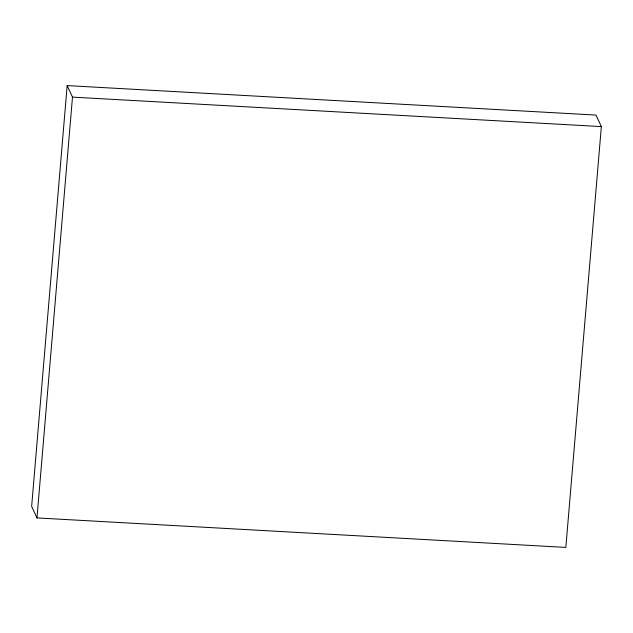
<?xml version="1.0" encoding="UTF-8"?>
<svg xmlns="http://www.w3.org/2000/svg" width="633" height="633" viewBox="0 0 633 633"><rect width="100%" height="100%" fill="white"/><g stroke="black" fill="none" stroke-linecap="round" stroke-linejoin="round"><path stroke-width="0.95" d="M67.161 85.59L31.65 506.4L36.975 517.921L565.839 547.41L601.35 126.6L596.025 115.079L67.161 85.59L72.486 97.118L36.975 517.921M72.486 97.118L601.35 126.6"/></g></svg>
